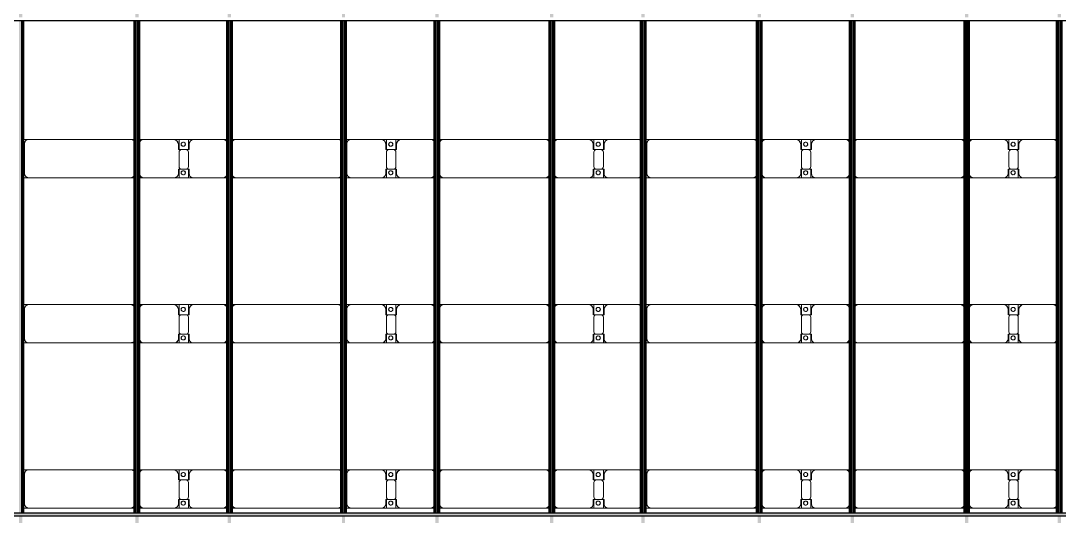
# Model space of a CAD drawing. Header units: millimetres. Extents: x -268744 to 115753, y -96240 to -10461.
# Drawn here: x -234669 to -222104, y -58647 to -52647 of the extents above; entities that cross this region are included whole.
import ezdxf

# ---------------------------------------------------------------- set-up
doc = ezdxf.new("R2010")
doc.units = ezdxf.units.MM
doc.layers.add('A-GENM', color=13, linetype='Continuous', lineweight=9)
doc.layers.add('S-BEAM', color=12, linetype='Continuous', lineweight=9)

# ---------------------------------------------------------------- blocks, each defined once
blk = doc.blocks.new('Dai phao do pin - DẢI PHAO ĐỠ PIN-V8-KHUNG KẾT CẤU BÈ PIN 1')
at = {"layer": 'A-GENM', "color": 7}
for p, q in [((19383, 242), (19460, 242)), ((19383, 242), (19460, 242)), ((19410, 192), (19410, -173)), ((20690, 242), (19460, 242)), ((20690, 242), (20748, 242)), ((20690, 242), (20748, 242)), ((20740, -173), (20740, 192)), ((20788, 242), (20850, 242)), ((20788, 242), (20850, 242)), ((20800, 192), (20800, -173)), ((21210, 242), (20850, 242)), ((21210, 242), (21392, 242)), ((21392, 242), (21210, 242)), ((21270, 118), (21270, 182)), ((21278, 242), (21460, 242)), ((21278, 116), (21278, 242)), ((21460, 242), (21278, 242)), ((21392, 242), (21392, 116)), ((21400, 182), (21400, 118)), ((21810, 242), (21460, 242)), ((21810, 242), (21868, 242)), ((21810, 242), (21868, 242)), ((21860, -173), (21860, 192)), ((21908, 242), (21970, 242)), ((21908, 242), (21970, 242)), ((21920, 192), (21920, -173)), ((23200, 242), (21970, 242)), ((23200, 242), (23248, 242)), ((23200, 242), (23248, 242)), ((23288, 242), (23360, 242)), ((23288, 242), (23360, 242)), ((23310, 192), (23310, -173)), ((23720, 242), (23360, 242)), ((23720, 242), (23902, 242)), ((23902, 242), (23720, 242)), ((23780, 118), (23780, 182)), ((23788, 242), (23970, 242)), ((23788, 116), (23788, 242)), ((23970, 242), (23788, 242)), ((23902, 242), (23902, 116)), ((23910, 182), (23910, 118)), ((24320, 242), (23970, 242)), ((24320, 242), (24378, 242)), ((24320, 242), (24378, 242)), ((24370, -173), (24370, 192)), ((24418, 242), (24480, 242)), ((24418, 242), (24480, 242)), ((24430, 192), (24430, -173)), ((25710, 242), (24480, 242)), ((25710, 242), (25768, 242)), ((25710, 242), (25768, 242)), ((25760, -173), (25760, 192)), ((25808, 242), (25870, 242)), ((25808, 242), (25870, 242)), ((25820, 192), (25820, -173)), ((26230, 242), (25870, 242)), ((26230, 242), (26412, 242)), ((26412, 242), (26230, 242)), ((26290, 118), (26290, 182)), ((26298, 242), (26480, 242)), ((26298, 116), (26298, 242)), ((26480, 242), (26298, 242)), ((26412, 242), (26412, 116)), ((26420, 182), (26420, 118)), ((26830, 242), (26480, 242)), ((26830, 242), (26873, 242)), ((26830, 242), (26873, 242)), ((26913, 242), (26990, 242)), ((26913, 242), (26990, 242)), ((26940, 192), (26940, -173)), ((28220, 242), (26990, 242)), ((28220, 242), (28278, 242)), ((28220, 242), (28278, 242)), ((28270, -173), (28270, 192)), ((28318, 242), (28380, 242)), ((28318, 242), (28380, 242)), ((28330, 192), (28330, -173)), ((28740, 242), (28380, 242)), ((28740, 242), (28922, 242)), ((28922, 242), (28740, 242)), ((28800, 118), (28800, 182)), ((28808, 242), (28990, 242)), ((28808, 116), (28808, 242)), ((28990, 242), (28808, 242)), ((28922, 242), (28922, 116)), ((28930, 182), (28930, 118)), ((29340, 242), (28990, 242)), ((29340, 242), (29403, 242)), ((29340, 242), (29403, 242)), ((29390, -173), (29390, 192)), ((29443, 242), (29500, 242)), ((29443, 242), (29500, 242)), ((29450, 192), (29450, -173)), ((30730, 242), (29500, 242)), ((30730, 242), (30788, 242)), ((30730, 242), (30788, 242)), ((30780, -173), (30780, 192)), ((30828, 242), (30890, 242)), ((30828, 242), (30890, 242)), ((30840, 192), (30840, -173)), ((31250, 242), (30890, 242)), ((31250, 242), (31432, 242)), ((31432, 242), (31250, 242)), ((31310, 118), (31310, 182)), ((31318, 242), (31500, 242)), ((31318, 116), (31318, 242)), ((31500, 242), (31318, 242)), ((31432, 242), (31432, 116)), ((31440, 182), (31440, 118)), ((31850, 242), (31500, 242)), ((31850, 242), (31908, 242)), ((31850, 242), (31908, 242)), ((31900, -173), (31900, 192)), ((21362, 118), (21270, 118)), ((21278, 88), (21278, -88)), ((21400, 118), (21308, 118)), ((21392, -88), (21392, 88)), ((23872, 118), (23780, 118)), ((23788, 88), (23788, -88)), ((23910, 118), (23818, 118)), ((23902, -88), (23902, 88)), ((26382, 118), (26290, 118)), ((26298, 88), (26298, -88)), ((26420, 118), (26328, 118)), ((26412, -88), (26412, 88)), ((28892, 118), (28800, 118)), ((28808, 88), (28808, -88)), ((28930, 118), (28838, 118)), ((28922, -88), (28922, 88)), ((31402, 118), (31310, 118)), ((31318, 88), (31318, -88)), ((31440, 118), (31348, 118)), ((31432, -88), (31432, 88)), ((21270, -173), (21270, -118)), ((21270, -118), (21362, -118)), ((21278, -223), (21278, -116)), ((21308, -118), (21400, -118)), ((21392, -116), (21392, -223)), ((21400, -118), (21400, -173)), ((23780, -173), (23780, -118)), ((23780, -118), (23872, -118)), ((23788, -223), (23788, -116)), ((23818, -118), (23910, -118)), ((23902, -116), (23902, -223)), ((23910, -118), (23910, -173)), ((26290, -173), (26290, -118)), ((26290, -118), (26382, -118)), ((26298, -223), (26298, -116)), ((26328, -118), (26420, -118)), ((26412, -116), (26412, -223)), ((26420, -118), (26420, -173)), ((28800, -173), (28800, -118)), ((28800, -118), (28892, -118)), ((28808, -223), (28808, -116)), ((28838, -118), (28930, -118)), ((28922, -116), (28922, -223)), ((28930, -118), (28930, -173)), ((31310, -173), (31310, -118)), ((31310, -118), (31402, -118)), ((31318, -223), (31318, -116)), ((31348, -118), (31440, -118)), ((31432, -116), (31432, -223)), ((31440, -118), (31440, -173)), ((19460, -223), (19383, -223)), ((19460, -223), (19383, -223)), ((19460, -223), (20690, -223)), ((20748, -223), (20690, -223)), ((20748, -223), (20690, -223)), ((20850, -223), (20788, -223)), ((20850, -223), (20788, -223)), ((20850, -223), (21220, -223)), ((21392, -223), (21220, -223)), ((21220, -223), (21392, -223)), ((21450, -223), (21278, -223)), ((21278, -223), (21450, -223)), ((21450, -223), (21810, -223)), ((21868, -223), (21810, -223)), ((21868, -223), (21810, -223)), ((21970, -223), (21908, -223)), ((21970, -223), (21908, -223)), ((21970, -223), (23200, -223)), ((23248, -223), (23200, -223)), ((23248, -223), (23200, -223)), ((23360, -223), (23288, -223)), ((23360, -223), (23288, -223)), ((23360, -223), (23730, -223)), ((23902, -223), (23730, -223)), ((23730, -223), (23902, -223)), ((23960, -223), (23788, -223)), ((23788, -223), (23960, -223)), ((23960, -223), (24320, -223)), ((24378, -223), (24320, -223)), ((24378, -223), (24320, -223)), ((24480, -223), (24418, -223)), ((24480, -223), (24418, -223)), ((24480, -223), (25710, -223)), ((25768, -223), (25710, -223)), ((25768, -223), (25710, -223)), ((25870, -223), (25808, -223)), ((25870, -223), (25808, -223)), ((25870, -223), (26240, -223)), ((26412, -223), (26240, -223)), ((26240, -223), (26412, -223)), ((26470, -223), (26298, -223)), ((26298, -223), (26470, -223)), ((26470, -223), (26830, -223)), ((26873, -223), (26830, -223)), ((26873, -223), (26830, -223)), ((26990, -223), (26913, -223)), ((26990, -223), (26913, -223)), ((26990, -223), (28220, -223)), ((28278, -223), (28220, -223)), ((28278, -223), (28220, -223)), ((28380, -223), (28318, -223)), ((28380, -223), (28318, -223)), ((28380, -223), (28750, -223)), ((28922, -223), (28750, -223)), ((28750, -223), (28922, -223)), ((28980, -223), (28808, -223)), ((28808, -223), (28980, -223)), ((28980, -223), (29340, -223)), ((29403, -223), (29340, -223)), ((29403, -223), (29340, -223)), ((29500, -223), (29443, -223)), ((29500, -223), (29443, -223)), ((29500, -223), (30730, -223)), ((30788, -223), (30730, -223)), ((30788, -223), (30730, -223)), ((30890, -223), (30828, -223)), ((30890, -223), (30828, -223)), ((30890, -223), (31260, -223)), ((31432, -223), (31260, -223)), ((31260, -223), (31432, -223)), ((31490, -223), (31318, -223)), ((31318, -223), (31490, -223)), ((31490, -223), (31850, -223)), ((31908, -223), (31850, -223)), ((31908, -223), (31850, -223))]:
    blk.add_line(p, q, dxfattribs=at)
for centre, radius, start, end in [((19460, 192), 50, 90, 180), ((19460, 192), 50, 150, 180), ((19460, 192), 50, 105, 135), ((20690, 192), 50, 0, 90), ((20690, 192), 50, 60, 90), ((20690, 192), 50, 15, 30), ((20850, 192), 50, 90, 180), ((20850, 192), 50, 105, 180), ((21210, 182), 60, 0, 90), ((21210, 182), 60, 0, 60), ((21329, 183), 25, 0, 180), ((21329, 183), 25, 0, 165), ((21329, 183), 25, 180, 0), ((21331, 183), 25, 360, 180), ((21331, 183), 25, 90, 180), ((21331, 183), 25, 180, 0), ((21331, 183), 25, 180, 300), ((21329, 183), 25, 210, 0), ((21331, 183), 25, 15, 75), ((21331, 183), 25, 330, 345), ((21460, 182), 60, 90, 180), ((21460, 182), 60, 120, 180), ((21810, 192), 50, 0, 90), ((21810, 192), 50, 0, 75), ((21970, 192), 50, 90, 180), ((21970, 192), 50, 150, 180), ((21970, 192), 50, 105, 135), ((23200, 192), 50, 30, 90), ((23200, 192), 50, 60, 90), ((23360, 192), 50, 90, 180), ((23360, 192), 50, 105, 180), ((23720, 182), 60, 0, 90), ((23720, 182), 60, 0, 60), ((23839, 183), 25, 0, 180), ((23839, 183), 25, 360, 165), ((23839, 183), 25, 180, 0), ((23841, 183), 25, 360, 180), ((23841, 183), 25, 90, 180), ((23841, 183), 25, 180, 0), ((23841, 183), 25, 180, 300), ((23839, 183), 25, 210, 0), ((23841, 183), 25, 15, 75), ((23841, 183), 25, 330, 345), ((23970, 182), 60, 90, 180), ((23970, 182), 60, 120, 180), ((24320, 192), 50, 360, 90), ((24320, 192), 50, 360, 75), ((24480, 192), 50, 90, 180), ((24480, 192), 50, 150, 180), ((24480, 192), 50, 105, 135), ((25710, 192), 50, 0, 90), ((25710, 192), 50, 60, 90), ((25710, 192), 50, 15, 30), ((25870, 192), 50, 90, 180), ((25870, 192), 50, 105, 180), ((26230, 182), 60, 0, 90), ((26230, 182), 60, 0, 60), ((26349, 183), 25, 360, 180), ((26349, 183), 25, 360, 165), ((26349, 183), 25, 180, 360), ((26351, 183), 25, 0, 180), ((26351, 183), 25, 90, 180), ((26351, 183), 25, 180, 360), ((26351, 183), 25, 180, 300), ((26349, 183), 25, 210, 360), ((26351, 183), 25, 15, 75), ((26351, 183), 25, 330, 345), ((26480, 182), 60, 90, 180), ((26480, 182), 60, 120, 180), ((26830, 192), 50, 30, 90), ((26830, 192), 50, 30, 75), ((26990, 192), 50, 90, 180), ((26990, 192), 50, 150, 180), ((26990, 192), 50, 105, 135), ((28220, 192), 50, 0, 90), ((28220, 192), 50, 60, 90), ((28220, 192), 50, 15, 30), ((28380, 192), 50, 90, 180), ((28380, 192), 50, 105, 180), ((28740, 182), 60, 360, 90), ((28740, 182), 60, 360, 60), ((28859, 183), 25, 0, 180), ((28859, 183), 25, 0, 165), ((28859, 183), 25, 180, 0), ((28861, 183), 25, 0, 180), ((28861, 183), 25, 90, 180), ((28861, 183), 25, 180, 0), ((28861, 183), 25, 180, 300), ((28859, 183), 25, 210, 0), ((28861, 183), 25, 15, 75), ((28861, 183), 25, 330, 345), ((28990, 182), 60, 90, 180), ((28990, 182), 60, 120, 180), ((29340, 192), 50, 360, 90), ((29340, 192), 50, 360, 75), ((29500, 192), 50, 90, 180), ((29500, 192), 50, 150, 180), ((29500, 192), 50, 105, 135), ((30730, 192), 50, 360, 90), ((30730, 192), 50, 60, 90), ((30730, 192), 50, 15, 30), ((30890, 192), 50, 90, 180), ((30890, 192), 50, 105, 180), ((31250, 182), 60, 0, 90), ((31250, 182), 60, 0, 60), ((31369, 183), 25, 0, 180), ((31369, 183), 25, 0, 165), ((31369, 183), 25, 180, 0), ((31371, 183), 25, 360, 180), ((31371, 183), 25, 90, 180), ((31371, 183), 25, 180, 0), ((31371, 183), 25, 180, 300), ((31369, 183), 25, 210, 0), ((31371, 183), 25, 15, 75), ((31371, 183), 25, 330, 345), ((31500, 182), 60, 90, 180), ((31500, 182), 60, 120, 180), ((31850, 192), 50, 360, 90), ((31850, 192), 50, 360, 75), ((21308, 88), 30, 90, 180), ((21362, 88), 30, 0, 90), ((23818, 88), 30, 90, 180), ((23872, 88), 30, 360, 90), ((26328, 88), 30, 90, 180), ((26382, 88), 30, 360, 90), ((28838, 88), 30, 90, 180), ((28892, 88), 30, 0, 90), ((31348, 88), 30, 90, 180), ((31402, 88), 30, 0, 90), ((21308, -88), 30, 180, 270), ((21362, -88), 30, 270, 0), ((23818, -88), 30, 180, 270), ((23872, -88), 30, 270, 360), ((26328, -88), 30, 180, 270), ((26382, -88), 30, 270, 360), ((28838, -88), 30, 180, 270), ((28892, -88), 30, 270, 360), ((31348, -88), 30, 180, 270), ((31402, -88), 30, 270, 360), ((19460, -173), 50, 180, 270), ((19460, -173), 50, 180, 210), ((19460, -173), 50, 240, 270), ((20690, -173), 50, 270, 0), ((20690, -173), 50, 285, 300), ((20690, -173), 50, 330, 0), ((20850, -173), 50, 180, 270), ((20850, -173), 50, 180, 255), ((21220, -173), 50, 270, 360), ((21220, -173), 50, 285, 360), ((21329, -162), 25, 0, 180), ((21329, -162), 25, 105, 165), ((21329, -162), 25, 180, 0), ((21329, -162), 25, 195, 0), ((21331, -162), 25, 360, 180), ((21331, -162), 25, 105, 180), ((21331, -162), 25, 180, 360), ((21331, -162), 25, 180, 270), ((21329, -162), 25, 0, 75), ((21331, -162), 25, 15, 75), ((21331, -162), 25, 285, 345), ((21450, -173), 50, 180, 270), ((21450, -173), 50, 180, 255), ((21810, -173), 50, 270, 0), ((21810, -173), 50, 285, 0), ((21970, -173), 50, 180, 270), ((21970, -173), 50, 180, 210), ((21970, -173), 50, 240, 270), ((23200, -173), 50, 270, 330), ((23200, -173), 50, 285, 300), ((23360, -173), 50, 180, 270), ((23360, -173), 50, 180, 255), ((23730, -173), 50, 270, 360), ((23730, -173), 50, 285, 0), ((23839, -162), 25, 0, 180), ((23839, -162), 25, 105, 165), ((23839, -162), 25, 180, 360), ((23839, -162), 25, 195, 0), ((23841, -162), 25, 0, 180), ((23841, -162), 25, 105, 180), ((23841, -162), 25, 180, 0), ((23841, -162), 25, 180, 270), ((23839, -162), 25, 0, 75), ((23841, -162), 25, 15, 75), ((23841, -162), 25, 285, 345), ((23960, -173), 50, 180, 270), ((23960, -173), 50, 180, 255), ((24320, -173), 50, 270, 360), ((24320, -173), 50, 285, 360), ((24480, -173), 50, 180, 270), ((24480, -173), 50, 180, 210), ((24480, -173), 50, 240, 270), ((25710, -173), 50, 270, 360), ((25710, -173), 50, 285, 300), ((25710, -173), 50, 330, 360), ((25870, -173), 50, 180, 270), ((25870, -173), 50, 180, 255), ((26240, -173), 50, 270, 360), ((26240, -173), 50, 285, 360), ((26349, -162), 25, 0, 180), ((26349, -162), 25, 105, 165), ((26349, -162), 25, 180, 0), ((26349, -162), 25, 195, 0), ((26351, -162), 25, 0, 180), ((26351, -162), 25, 105, 180), ((26351, -162), 25, 180, 0), ((26351, -162), 25, 180, 270), ((26349, -162), 25, 0, 75), ((26351, -162), 25, 15, 75), ((26351, -162), 25, 285, 345), ((26470, -173), 50, 180, 270), ((26470, -173), 50, 180, 255), ((26830, -173), 50, 270, 330), ((26830, -173), 50, 285, 330), ((26990, -173), 50, 180, 270), ((26990, -173), 50, 180, 210), ((26990, -173), 50, 240, 270), ((28220, -173), 50, 270, 0), ((28220, -173), 50, 285, 300), ((28220, -173), 50, 330, 0), ((28380, -173), 50, 180, 270), ((28380, -173), 50, 180, 255), ((28750, -173), 50, 270, 360), ((28750, -173), 50, 285, 360), ((28859, -162), 25, 360, 180), ((28859, -162), 25, 105, 165), ((28859, -162), 25, 180, 0), ((28859, -162), 25, 195, 0), ((28861, -162), 25, 360, 180), ((28861, -162), 25, 105, 180), ((28861, -162), 25, 180, 360), ((28861, -162), 25, 180, 270), ((28859, -162), 25, 0, 75), ((28861, -162), 25, 15, 75), ((28861, -162), 25, 285, 345), ((28980, -173), 50, 180, 270), ((28980, -173), 50, 180, 255), ((29340, -173), 50, 270, 360), ((29340, -173), 50, 285, 360), ((29500, -173), 50, 180, 270), ((29500, -173), 50, 180, 210), ((29500, -173), 50, 240, 270), ((30730, -173), 50, 270, 0), ((30730, -173), 50, 285, 300), ((30730, -173), 50, 330, 360), ((30890, -173), 50, 180, 270), ((30890, -173), 50, 180, 255), ((31260, -173), 50, 270, 0), ((31260, -173), 50, 285, 0), ((31369, -162), 25, 0, 180), ((31369, -162), 25, 105, 165), ((31369, -162), 25, 180, 0), ((31369, -162), 25, 195, 0), ((31371, -162), 25, 360, 180), ((31371, -162), 25, 105, 180), ((31371, -162), 25, 180, 0), ((31371, -162), 25, 180, 270), ((31369, -162), 25, 0, 75), ((31371, -162), 25, 15, 75), ((31371, -162), 25, 285, 345), ((31490, -173), 50, 180, 270), ((31490, -173), 50, 180, 255), ((31850, -173), 50, 270, 360), ((31850, -173), 50, 285, 360)]:
    blk.add_arc(centre, radius, start, end, dxfattribs=at)
blk = doc.blocks.new('Dai phao do pin - DẢI PHAO ĐỠ PIN-V9-KHUNG KẾT CẤU BÈ PIN 1')
at = {"layer": 'A-GENM', "color": 7}
for p, q in [((19383, 242), (19460, 242)), ((19383, 242), (19460, 242)), ((19410, 192), (19410, -173)), ((20690, 242), (19460, 242)), ((20690, 242), (20748, 242)), ((20690, 242), (20748, 242)), ((20740, -173), (20740, 192)), ((20788, 242), (20850, 242)), ((20788, 242), (20850, 242)), ((20800, 192), (20800, -173)), ((21210, 242), (20850, 242)), ((21210, 242), (21392, 242)), ((21392, 242), (21210, 242)), ((21270, 118), (21270, 182)), ((21278, 242), (21460, 242)), ((21278, 116), (21278, 242)), ((21460, 242), (21278, 242)), ((21392, 242), (21392, 116)), ((21400, 182), (21400, 118)), ((21810, 242), (21460, 242)), ((21810, 242), (21868, 242)), ((21810, 242), (21868, 242)), ((21860, -173), (21860, 192)), ((21908, 242), (21970, 242)), ((21908, 242), (21970, 242)), ((21920, 192), (21920, -173)), ((23200, 242), (21970, 242)), ((23200, 242), (23248, 242)), ((23200, 242), (23248, 242)), ((23288, 242), (23360, 242)), ((23288, 242), (23360, 242)), ((23310, 192), (23310, -173)), ((23720, 242), (23360, 242)), ((23720, 242), (23902, 242)), ((23902, 242), (23720, 242)), ((23780, 118), (23780, 182)), ((23788, 242), (23970, 242)), ((23788, 116), (23788, 242)), ((23970, 242), (23788, 242)), ((23902, 242), (23902, 116)), ((23910, 182), (23910, 118)), ((24320, 242), (23970, 242)), ((24320, 242), (24378, 242)), ((24320, 242), (24378, 242)), ((24370, -173), (24370, 192)), ((24418, 242), (24480, 242)), ((24418, 242), (24480, 242)), ((24430, 192), (24430, -173)), ((25710, 242), (24480, 242)), ((25710, 242), (25768, 242)), ((25710, 242), (25768, 242)), ((25760, -173), (25760, 192)), ((25808, 242), (25870, 242)), ((25808, 242), (25870, 242)), ((25820, 192), (25820, -173)), ((26230, 242), (25870, 242)), ((26230, 242), (26412, 242)), ((26412, 242), (26230, 242)), ((26290, 118), (26290, 182)), ((26298, 242), (26480, 242)), ((26298, 116), (26298, 242)), ((26480, 242), (26298, 242)), ((26412, 242), (26412, 116)), ((26420, 182), (26420, 118)), ((26830, 242), (26480, 242)), ((26830, 242), (26873, 242)), ((26830, 242), (26873, 242)), ((26913, 242), (26990, 242)), ((26913, 242), (26990, 242)), ((26940, 192), (26940, -173)), ((28220, 242), (26990, 242)), ((28220, 242), (28278, 242)), ((28220, 242), (28278, 242)), ((28270, -173), (28270, 192)), ((28318, 242), (28380, 242)), ((28318, 242), (28380, 242)), ((28330, 192), (28330, -173)), ((28740, 242), (28380, 242)), ((28740, 242), (28922, 242)), ((28922, 242), (28740, 242)), ((28800, 118), (28800, 182)), ((28808, 242), (28990, 242)), ((28808, 116), (28808, 242)), ((28990, 242), (28808, 242)), ((28922, 242), (28922, 116)), ((28930, 182), (28930, 118)), ((29340, 242), (28990, 242)), ((29340, 242), (29403, 242)), ((29340, 242), (29403, 242)), ((29390, -173), (29390, 192)), ((29443, 242), (29500, 242)), ((29443, 242), (29500, 242)), ((29450, 192), (29450, -173)), ((30730, 242), (29500, 242)), ((30730, 242), (30788, 242)), ((30730, 242), (30788, 242)), ((30780, -173), (30780, 192)), ((30828, 242), (30890, 242)), ((30828, 242), (30890, 242)), ((30840, 192), (30840, -173)), ((31250, 242), (30890, 242)), ((31250, 242), (31432, 242)), ((31432, 242), (31250, 242)), ((31310, 118), (31310, 182)), ((31318, 242), (31500, 242)), ((31318, 116), (31318, 242)), ((31500, 242), (31318, 242)), ((31432, 242), (31432, 116)), ((31440, 182), (31440, 118)), ((31850, 242), (31500, 242)), ((31850, 242), (31908, 242)), ((31850, 242), (31908, 242)), ((31900, -173), (31900, 192)), ((21362, 118), (21270, 118)), ((21278, 88), (21278, -88)), ((21400, 118), (21308, 118)), ((21392, -88), (21392, 88)), ((23872, 118), (23780, 118)), ((23788, 88), (23788, -88)), ((23910, 118), (23818, 118)), ((23902, -88), (23902, 88)), ((26382, 118), (26290, 118)), ((26298, 88), (26298, -88)), ((26420, 118), (26328, 118)), ((26412, -88), (26412, 88)), ((28892, 118), (28800, 118)), ((28808, 88), (28808, -88)), ((28930, 118), (28838, 118)), ((28922, -88), (28922, 88)), ((31402, 118), (31310, 118)), ((31318, 88), (31318, -88)), ((31440, 118), (31348, 118)), ((31432, -88), (31432, 88)), ((21270, -173), (21270, -118)), ((21270, -118), (21362, -118)), ((21278, -223), (21278, -116)), ((21308, -118), (21400, -118)), ((21392, -116), (21392, -223)), ((21400, -118), (21400, -173)), ((23780, -173), (23780, -118)), ((23780, -118), (23872, -118)), ((23788, -223), (23788, -116)), ((23818, -118), (23910, -118)), ((23902, -116), (23902, -223)), ((23910, -118), (23910, -173)), ((26290, -173), (26290, -118)), ((26290, -118), (26382, -118)), ((26298, -223), (26298, -116)), ((26328, -118), (26420, -118)), ((26412, -116), (26412, -223)), ((26420, -118), (26420, -173)), ((28800, -173), (28800, -118)), ((28800, -118), (28892, -118)), ((28808, -223), (28808, -116)), ((28838, -118), (28930, -118)), ((28922, -116), (28922, -223)), ((28930, -118), (28930, -173)), ((31310, -173), (31310, -118)), ((31310, -118), (31402, -118)), ((31318, -223), (31318, -116)), ((31348, -118), (31440, -118)), ((31432, -116), (31432, -223)), ((31440, -118), (31440, -173)), ((19460, -223), (19383, -223)), ((19460, -223), (19383, -223)), ((19460, -223), (20690, -223)), ((20748, -223), (20690, -223)), ((20748, -223), (20690, -223)), ((20850, -223), (20788, -223)), ((20850, -223), (20788, -223)), ((20850, -223), (21220, -223)), ((21392, -223), (21220, -223)), ((21220, -223), (21392, -223)), ((21450, -223), (21278, -223)), ((21278, -223), (21450, -223)), ((21450, -223), (21810, -223)), ((21868, -223), (21810, -223)), ((21868, -223), (21810, -223)), ((21970, -223), (21908, -223)), ((21970, -223), (21908, -223)), ((21970, -223), (23200, -223)), ((23248, -223), (23200, -223)), ((23248, -223), (23200, -223)), ((23360, -223), (23288, -223)), ((23360, -223), (23288, -223)), ((23360, -223), (23730, -223)), ((23902, -223), (23730, -223)), ((23730, -223), (23902, -223)), ((23960, -223), (23788, -223)), ((23788, -223), (23960, -223)), ((23960, -223), (24320, -223)), ((24378, -223), (24320, -223)), ((24378, -223), (24320, -223)), ((24480, -223), (24418, -223)), ((24480, -223), (24418, -223)), ((24480, -223), (25710, -223)), ((25768, -223), (25710, -223)), ((25768, -223), (25710, -223)), ((25870, -223), (25808, -223)), ((25870, -223), (25808, -223)), ((25870, -223), (26240, -223)), ((26412, -223), (26240, -223)), ((26240, -223), (26412, -223)), ((26470, -223), (26298, -223)), ((26298, -223), (26470, -223)), ((26470, -223), (26830, -223)), ((26873, -223), (26830, -223)), ((26873, -223), (26830, -223)), ((26990, -223), (26913, -223)), ((26990, -223), (26913, -223)), ((26990, -223), (28220, -223)), ((28278, -223), (28220, -223)), ((28278, -223), (28220, -223)), ((28380, -223), (28318, -223)), ((28380, -223), (28318, -223)), ((28380, -223), (28750, -223)), ((28922, -223), (28750, -223)), ((28750, -223), (28922, -223)), ((28980, -223), (28808, -223)), ((28808, -223), (28980, -223)), ((28980, -223), (29340, -223)), ((29403, -223), (29340, -223)), ((29403, -223), (29340, -223)), ((29500, -223), (29443, -223)), ((29500, -223), (29443, -223)), ((29500, -223), (30730, -223)), ((30788, -223), (30730, -223)), ((30788, -223), (30730, -223)), ((30890, -223), (30828, -223)), ((30890, -223), (30828, -223)), ((30890, -223), (31260, -223)), ((31432, -223), (31260, -223)), ((31260, -223), (31432, -223)), ((31490, -223), (31318, -223)), ((31318, -223), (31490, -223)), ((31490, -223), (31850, -223)), ((31908, -223), (31850, -223)), ((31908, -223), (31850, -223))]:
    blk.add_line(p, q, dxfattribs=at)
for centre, radius, start, end in [((19460, 192), 50, 90, 180), ((19460, 192), 50, 150, 180), ((19460, 192), 50, 105, 135), ((20690, 192), 50, 0, 90), ((20690, 192), 50, 60, 90), ((20690, 192), 50, 15, 30), ((20850, 192), 50, 90, 180), ((20850, 192), 50, 105, 180), ((21210, 182), 60, 0, 90), ((21210, 182), 60, 0, 60), ((21329, 183), 25, 0, 180), ((21329, 183), 25, 0, 165), ((21329, 183), 25, 180, 0), ((21331, 183), 25, 360, 180), ((21331, 183), 25, 90, 180), ((21331, 183), 25, 180, 0), ((21331, 183), 25, 180, 300), ((21329, 183), 25, 210, 0), ((21331, 183), 25, 15, 75), ((21331, 183), 25, 330, 345), ((21460, 182), 60, 90, 180), ((21460, 182), 60, 120, 180), ((21810, 192), 50, 0, 90), ((21810, 192), 50, 0, 75), ((21970, 192), 50, 90, 180), ((21970, 192), 50, 150, 180), ((21970, 192), 50, 105, 135), ((23200, 192), 50, 30, 90), ((23200, 192), 50, 60, 90), ((23360, 192), 50, 90, 180), ((23360, 192), 50, 105, 180), ((23720, 182), 60, 0, 90), ((23720, 182), 60, 0, 60), ((23839, 183), 25, 0, 180), ((23839, 183), 25, 360, 165), ((23839, 183), 25, 180, 0), ((23841, 183), 25, 360, 180), ((23841, 183), 25, 90, 180), ((23841, 183), 25, 180, 0), ((23841, 183), 25, 180, 300), ((23839, 183), 25, 210, 0), ((23841, 183), 25, 15, 75), ((23841, 183), 25, 330, 345), ((23970, 182), 60, 90, 180), ((23970, 182), 60, 120, 180), ((24320, 192), 50, 360, 90), ((24320, 192), 50, 360, 75), ((24480, 192), 50, 90, 180), ((24480, 192), 50, 150, 180), ((24480, 192), 50, 105, 135), ((25710, 192), 50, 0, 90), ((25710, 192), 50, 60, 90), ((25710, 192), 50, 15, 30), ((25870, 192), 50, 90, 180), ((25870, 192), 50, 105, 180), ((26230, 182), 60, 0, 90), ((26230, 182), 60, 0, 60), ((26349, 183), 25, 360, 180), ((26349, 183), 25, 360, 165), ((26349, 183), 25, 180, 360), ((26351, 183), 25, 0, 180), ((26351, 183), 25, 90, 180), ((26351, 183), 25, 180, 360), ((26351, 183), 25, 180, 300), ((26349, 183), 25, 210, 360), ((26351, 183), 25, 15, 75), ((26351, 183), 25, 330, 345), ((26480, 182), 60, 90, 180), ((26480, 182), 60, 120, 180), ((26830, 192), 50, 30, 90), ((26830, 192), 50, 30, 75), ((26990, 192), 50, 90, 180), ((26990, 192), 50, 150, 180), ((26990, 192), 50, 105, 135), ((28220, 192), 50, 0, 90), ((28220, 192), 50, 60, 90), ((28220, 192), 50, 15, 30), ((28380, 192), 50, 90, 180), ((28380, 192), 50, 105, 180), ((28740, 182), 60, 360, 90), ((28740, 182), 60, 360, 60), ((28859, 183), 25, 0, 180), ((28859, 183), 25, 0, 165), ((28859, 183), 25, 180, 0), ((28861, 183), 25, 0, 180), ((28861, 183), 25, 90, 180), ((28861, 183), 25, 180, 0), ((28861, 183), 25, 180, 300), ((28859, 183), 25, 210, 0), ((28861, 183), 25, 15, 75), ((28861, 183), 25, 330, 345), ((28990, 182), 60, 90, 180), ((28990, 182), 60, 120, 180), ((29340, 192), 50, 360, 90), ((29340, 192), 50, 360, 75), ((29500, 192), 50, 90, 180), ((29500, 192), 50, 150, 180), ((29500, 192), 50, 105, 135), ((30730, 192), 50, 360, 90), ((30730, 192), 50, 60, 90), ((30730, 192), 50, 15, 30), ((30890, 192), 50, 90, 180), ((30890, 192), 50, 105, 180), ((31250, 182), 60, 0, 90), ((31250, 182), 60, 0, 60), ((31369, 183), 25, 0, 180), ((31369, 183), 25, 0, 165), ((31369, 183), 25, 180, 0), ((31371, 183), 25, 360, 180), ((31371, 183), 25, 90, 180), ((31371, 183), 25, 180, 0), ((31371, 183), 25, 180, 300), ((31369, 183), 25, 210, 0), ((31371, 183), 25, 15, 75), ((31371, 183), 25, 330, 345), ((31500, 182), 60, 90, 180), ((31500, 182), 60, 120, 180), ((31850, 192), 50, 360, 90), ((31850, 192), 50, 360, 75), ((21308, 88), 30, 90, 180), ((21362, 88), 30, 0, 90), ((23818, 88), 30, 90, 180), ((23872, 88), 30, 360, 90), ((26328, 88), 30, 90, 180), ((26382, 88), 30, 360, 90), ((28838, 88), 30, 90, 180), ((28892, 88), 30, 0, 90), ((31348, 88), 30, 90, 180), ((31402, 88), 30, 0, 90), ((21308, -88), 30, 180, 270), ((21362, -88), 30, 270, 0), ((23818, -88), 30, 180, 270), ((23872, -88), 30, 270, 360), ((26328, -88), 30, 180, 270), ((26382, -88), 30, 270, 360), ((28838, -88), 30, 180, 270), ((28892, -88), 30, 270, 360), ((31348, -88), 30, 180, 270), ((31402, -88), 30, 270, 360), ((19460, -173), 50, 180, 270), ((19460, -173), 50, 180, 210), ((19460, -173), 50, 240, 270), ((20690, -173), 50, 270, 0), ((20690, -173), 50, 285, 300), ((20690, -173), 50, 330, 0), ((20850, -173), 50, 180, 270), ((20850, -173), 50, 180, 255), ((21220, -173), 50, 270, 360), ((21220, -173), 50, 285, 360), ((21329, -162), 25, 0, 180), ((21329, -162), 25, 105, 165), ((21329, -162), 25, 180, 0), ((21329, -162), 25, 195, 0), ((21331, -162), 25, 360, 180), ((21331, -162), 25, 105, 180), ((21331, -162), 25, 180, 360), ((21331, -162), 25, 180, 270), ((21329, -162), 25, 0, 75), ((21331, -162), 25, 15, 75), ((21331, -162), 25, 285, 345), ((21450, -173), 50, 180, 270), ((21450, -173), 50, 180, 255), ((21810, -173), 50, 270, 0), ((21810, -173), 50, 285, 0), ((21970, -173), 50, 180, 270), ((21970, -173), 50, 180, 210), ((21970, -173), 50, 240, 270), ((23200, -173), 50, 270, 330), ((23200, -173), 50, 285, 300), ((23360, -173), 50, 180, 270), ((23360, -173), 50, 180, 255), ((23730, -173), 50, 270, 360), ((23730, -173), 50, 285, 0), ((23839, -162), 25, 0, 180), ((23839, -162), 25, 105, 165), ((23839, -162), 25, 180, 360), ((23839, -162), 25, 195, 0), ((23841, -162), 25, 0, 180), ((23841, -162), 25, 105, 180), ((23841, -162), 25, 180, 0), ((23841, -162), 25, 180, 270), ((23839, -162), 25, 0, 75), ((23841, -162), 25, 15, 75), ((23841, -162), 25, 285, 345), ((23960, -173), 50, 180, 270), ((23960, -173), 50, 180, 255), ((24320, -173), 50, 270, 360), ((24320, -173), 50, 285, 360), ((24480, -173), 50, 180, 270), ((24480, -173), 50, 180, 210), ((24480, -173), 50, 240, 270), ((25710, -173), 50, 270, 360), ((25710, -173), 50, 285, 300), ((25710, -173), 50, 330, 360), ((25870, -173), 50, 180, 270), ((25870, -173), 50, 180, 255), ((26240, -173), 50, 270, 360), ((26240, -173), 50, 285, 360), ((26349, -162), 25, 0, 180), ((26349, -162), 25, 105, 165), ((26349, -162), 25, 180, 0), ((26349, -162), 25, 195, 0), ((26351, -162), 25, 0, 180), ((26351, -162), 25, 105, 180), ((26351, -162), 25, 180, 0), ((26351, -162), 25, 180, 270), ((26349, -162), 25, 0, 75), ((26351, -162), 25, 15, 75), ((26351, -162), 25, 285, 345), ((26470, -173), 50, 180, 270), ((26470, -173), 50, 180, 255), ((26830, -173), 50, 270, 330), ((26830, -173), 50, 285, 330), ((26990, -173), 50, 180, 270), ((26990, -173), 50, 180, 210), ((26990, -173), 50, 240, 270), ((28220, -173), 50, 270, 0), ((28220, -173), 50, 285, 300), ((28220, -173), 50, 330, 0), ((28380, -173), 50, 180, 270), ((28380, -173), 50, 180, 255), ((28750, -173), 50, 270, 360), ((28750, -173), 50, 285, 360), ((28859, -162), 25, 360, 180), ((28859, -162), 25, 105, 165), ((28859, -162), 25, 180, 0), ((28859, -162), 25, 195, 0), ((28861, -162), 25, 360, 180), ((28861, -162), 25, 105, 180), ((28861, -162), 25, 180, 360), ((28861, -162), 25, 180, 270), ((28859, -162), 25, 0, 75), ((28861, -162), 25, 15, 75), ((28861, -162), 25, 285, 345), ((28980, -173), 50, 180, 270), ((28980, -173), 50, 180, 255), ((29340, -173), 50, 270, 360), ((29340, -173), 50, 285, 360), ((29500, -173), 50, 180, 270), ((29500, -173), 50, 180, 210), ((29500, -173), 50, 240, 270), ((30730, -173), 50, 270, 0), ((30730, -173), 50, 285, 300), ((30730, -173), 50, 330, 360), ((30890, -173), 50, 180, 270), ((30890, -173), 50, 180, 255), ((31260, -173), 50, 270, 0), ((31260, -173), 50, 285, 0), ((31369, -162), 25, 0, 180), ((31369, -162), 25, 105, 165), ((31369, -162), 25, 180, 0), ((31369, -162), 25, 195, 0), ((31371, -162), 25, 360, 180), ((31371, -162), 25, 105, 180), ((31371, -162), 25, 180, 0), ((31371, -162), 25, 180, 270), ((31369, -162), 25, 0, 75), ((31371, -162), 25, 15, 75), ((31371, -162), 25, 285, 345), ((31490, -173), 50, 180, 270), ((31490, -173), 50, 180, 255), ((31850, -173), 50, 270, 360), ((31850, -173), 50, 285, 360)]:
    blk.add_arc(centre, radius, start, end, dxfattribs=at)
blk = doc.blocks.new('Dầm C52 - Dầm C52-V1-KHUNG KẾT CẤU BÈ PIN 1')
at = {"layer": 'S-BEAM', "lineweight": 140}
h = blk.add_hatch(color=1, dxfattribs=at)
h.paths.add_polyline_path([(-25481, 20), (-25481, -20), (-25441, -20), (-25445, 20)])
h.paths.add_polyline_path([(-25401, -20), (-19441, -20), (-19443, 20), (-25401, 20)])
h.paths.add_polyline_path([(-19401, 20), (-19401, -20), (-13441, -20), (-13441, 20), (-18981, 20)])
h.paths.add_polyline_path([(-13401, -20), (-7441, -20), (-7441, 20), (-13401, 20)])
h.paths.add_polyline_path([(-7401, 20), (-7401, -20), (-1441, -20), (-1441, 20), (-6977, 20)])
h.paths.add_polyline_path([(-1401, -20), (4559, -20), (4559, 20), (-1401, 20)])
h.paths.add_polyline_path([(4599, 20), (4599, -20), (10559, -20), (10559, 20), (5027, 20)])
h.paths.add_polyline_path([(10599, -20), (16559, -20), (16559, 20), (10599, 20)])
h.paths.add_polyline_path([(16599, 20), (16599, -20), (22559, -20), (22559, 20), (17032, 20)])
h.paths.add_polyline_path([(22599, -20), (25259, -20), (25259, 20), (22599, 20)])
h.paths.add_polyline_path([(25299, -20), (25481, -20), (25481, 20), (25299, 20)])
at = {"layer": 'S-BEAM', "color": 1, "lineweight": 140}
blk.add_line((-7441, -20), (-13401, -20), dxfattribs=at)
blk = doc.blocks.new('Dầm C52 - Dầm C52-102503-KHUNG KẾT CẤU BÈ PIN 1')
at = {"layer": 'S-BEAM', "lineweight": 140}
h = blk.add_hatch(color=1, dxfattribs=at)
h.paths.add_polyline_path([(-25481, 20), (-25481, -20), (-25441, -20), (-25441, 20)])
h.paths.add_polyline_path([(-25401, 20), (-25401, -20), (-19441, -20), (-19443, 20), (-24983, 20)])
h.paths.add_polyline_path([(-19401, 20), (-19401, -20), (-13441, -20), (-13441, 20), (-17596, 20)])
h.paths.add_polyline_path([(-13401, -20), (-7441, -20), (-7441, 20), (-13401, 20)])
h.paths.add_polyline_path([(-7401, -20), (-1441, -20), (-1441, 20), (-7401, 20)])
h.paths.add_polyline_path([(-1401, -20), (4559, -20), (4559, 20), (-1401, 20)])
h.paths.add_polyline_path([(4599, -20), (10559, -20), (10559, 20), (4599, 20)])
h.paths.add_polyline_path([(10599, 20), (10599, -20), (16559, -20), (16559, 20), (11953, 20)])
h.paths.add_polyline_path([(16599, -20), (22559, -20), (22559, 20), (16599, 20)])
h.paths.add_polyline_path([(22599, -20), (25259, -20), (25259, 20), (22599, 20)])
h.paths.add_polyline_path([(25299, -20), (25442, -20), (25442, 20), (25299, 20)])
at = {"layer": 'S-BEAM', "color": 1, "lineweight": 140}
for p, q in [((-13401, 20), (-7441, 20)), ((-7441, -20), (-13401, -20))]:
    blk.add_line(p, q, dxfattribs=at)
blk = doc.blocks.new('Dầm C52 - Dầm C52-V21-KHUNG KẾT CẤU BÈ PIN 1')
at = {"layer": 'S-BEAM', "lineweight": 140}
h = blk.add_hatch(color=1, dxfattribs=at)
h.paths.add_polyline_path([(-25481, 20), (-25481, -20), (-25441, -20), (-25445, 20)])
h.paths.add_polyline_path([(-25401, 20), (-25401, -20), (-19441, -20), (-19443, 20), (-24983, 20)])
h.paths.add_polyline_path([(-19401, 6), (-19401, -20), (-13441, -20), (-13441, 20), (-19401, 20)])
h.paths.add_polyline_path([(-13401, 6), (-13401, -20), (-7441, -20), (-7441, 20), (-13401, 20)])
h.paths.add_polyline_path([(-7401, -20), (-1441, -20), (-1441, 20), (-7401, 20), (-7401, 6)])
h.paths.add_polyline_path([(-1401, 6), (-1401, -20), (4559, -20), (4559, 20), (-1401, 20)])
h.paths.add_polyline_path([(4599, 20), (4599, -20), (10559, -20), (10559, 20), (5027, 20)])
h.paths.add_polyline_path([(10599, 6), (10599, -20), (16559, -20), (16559, 20), (10599, 20)])
h.paths.add_polyline_path([(16599, -20), (22559, -20), (22559, 20), (16599, 20), (16599, 6)])
h.paths.add_polyline_path([(22599, 6), (22599, -20), (25259, -20), (25259, 20), (22599, 20)])
h.paths.add_polyline_path([(25299, -20), (25481, -20), (25481, 20), (25299, 20), (25299, 6)])
at = {"layer": 'S-BEAM', "color": 1, "lineweight": 140}
for p, q in [((-13401, 20), (-7441, 20)), ((-7441, -20), (-13401, -20))]:
    blk.add_line(p, q, dxfattribs=at)
blk = doc.blocks.new('Dầm C52 - Dầm C52-V2-KHUNG KẾT CẤU BÈ PIN 1')
at = {"layer": 'S-BEAM', "lineweight": 140}
h = blk.add_hatch(color=1, dxfattribs=at)
h.paths.add_polyline_path([(-25481, 20), (-25481, -20), (-25441, -20), (-25441, 20)])
h.paths.add_polyline_path([(-25401, 20), (-25401, -20), (-19441, -20), (-19443, 20), (-24983, 20)])
h.paths.add_polyline_path([(-19401, 20), (-19401, -20), (-13441, -20), (-13441, 20), (-18520, 20)])
h.paths.add_polyline_path([(-13401, -20), (-7441, -20), (-7441, 20), (-13401, 20)])
h.paths.add_polyline_path([(-7401, 20), (-7401, -20), (-1441, -20), (-1441, 20), (-6515, 20)])
h.paths.add_polyline_path([(-1401, 20), (-1401, -20), (4559, -20), (4559, 20), (-975, 20)])
h.paths.add_polyline_path([(4599, -20), (10559, -20), (10559, 20), (4599, 20)])
h.paths.add_polyline_path([(10599, -20), (16559, -20), (16559, 20), (10599, 20)])
h.paths.add_polyline_path([(16599, 20), (16599, -20), (22559, -20), (22559, 20), (17493, 20)])
h.paths.add_polyline_path([(22599, 20), (22599, -20), (25259, -20), (25259, 20), (23034, 20)])
h.paths.add_polyline_path([(25299, -20), (25481, -20), (25481, 20), (25299, 20)])
at = {"layer": 'S-BEAM', "color": 1, "lineweight": 140}
for p, q in [((-13401, 20), (-7441, 20)), ((-7441, -20), (-13401, -20))]:
    blk.add_line(p, q, dxfattribs=at)
blk = doc.blocks.new('Dầm C52 - Hộp 40x60-V25-KHUNG KẾT CẤU BÈ PIN 1')
at = {"layer": 'S-BEAM', "lineweight": 25}
blk.add_hatch(color=4, dxfattribs=at).paths.add_polyline_path([(-145426, -20), (145811, -20), (145811, 20), (-145811, 20), (-145811, -20)])
at = {"layer": 'S-BEAM', "color": 4, "lineweight": 25}
for p, q in [((-145811, 20), (145811, 20)), ((145811, -20), (-145811, -20))]:
    blk.add_line(p, q, dxfattribs=at)
blk = doc.blocks.new('Dầm C52 - Hộp 40x60-V24-KHUNG KẾT CẤU BÈ PIN 1')
at = {"layer": 'S-BEAM', "color": 4, "lineweight": 25}
blk.add_line((145811, -20), (-145811, -20), dxfattribs=at)
blk = doc.blocks.new('be pin 1_rvt-1-KHUNG KẾT CẤU BÈ PIN 1')
at = {"layer": 'A-GENM', "lineweight": 9}
for name, p in [('Dai phao do pin - DẢI PHAO ĐỠ PIN-V9-KHUNG KẾT CẤU BÈ PIN 1', (-254032, -54325)), ('Dai phao do pin - DẢI PHAO ĐỠ PIN-V9-KHUNG KẾT CẤU BÈ PIN 1', (-254032, -56325)), ('Dai phao do pin - DẢI PHAO ĐỠ PIN-V8-KHUNG KẾT CẤU BÈ PIN 1', (-254032, -58325))]:
    blk.add_blockref(name, p, dxfattribs=at)
at = {"layer": 'S-BEAM', "lineweight": 9, "rotation": 90.00000000032618}
for name, p in [('Dầm C52 - Dầm C52-V1-KHUNG KẾT CẤU BÈ PIN 1', (-234669, -45206)), ('Dầm C52 - Dầm C52-V21-KHUNG KẾT CẤU BÈ PIN 1', (-232144, -45206)), ('Dầm C52 - Dầm C52-V2-KHUNG KẾT CẤU BÈ PIN 1', (-229634, -45206)), ('Dầm C52 - Dầm C52-V2-KHUNG KẾT CẤU BÈ PIN 1', (-227139, -45206)), ('Dầm C52 - Dầm C52-V2-KHUNG KẾT CẤU BÈ PIN 1', (-224609, -45206)), ('Dầm C52 - Dầm C52-V2-KHUNG KẾT CẤU BÈ PIN 1', (-222104, -45206)), ('Dầm C52 - Dầm C52-102503-KHUNG KẾT CẤU BÈ PIN 1', (-233264, -45206)), ('Dầm C52 - Dầm C52-102503-KHUNG KẾT CẤU BÈ PIN 1', (-230764, -45206)), ('Dầm C52 - Dầm C52-102503-KHUNG KẾT CẤU BÈ PIN 1', (-228244, -45206)), ('Dầm C52 - Dầm C52-102503-KHUNG KẾT CẤU BÈ PIN 1', (-225734, -45206)), ('Dầm C52 - Dầm C52-102503-KHUNG KẾT CẤU BÈ PIN 1', (-223224, -45206))]:
    blk.add_blockref(name, p, dxfattribs=at)
at = {"layer": 'S-BEAM', "lineweight": 9}
for name, p in [('Dầm C52 - Hộp 40x60-V24-KHUNG KẾT CẤU BÈ PIN 1', (-110897, -52627)), ('Dầm C52 - Hộp 40x60-V25-KHUNG KẾT CẤU BÈ PIN 1', (-110897, -58627))]:
    blk.add_blockref(name, p, dxfattribs=at)

msp = doc.modelspace()

# ---------------------------------------------------------------- block references
at = {"lineweight": 5}
msp.add_blockref('be pin 1_rvt-1-KHUNG KẾT CẤU BÈ PIN 1', (0, 0), dxfattribs=at)

doc.saveas('drawing.dxf')
